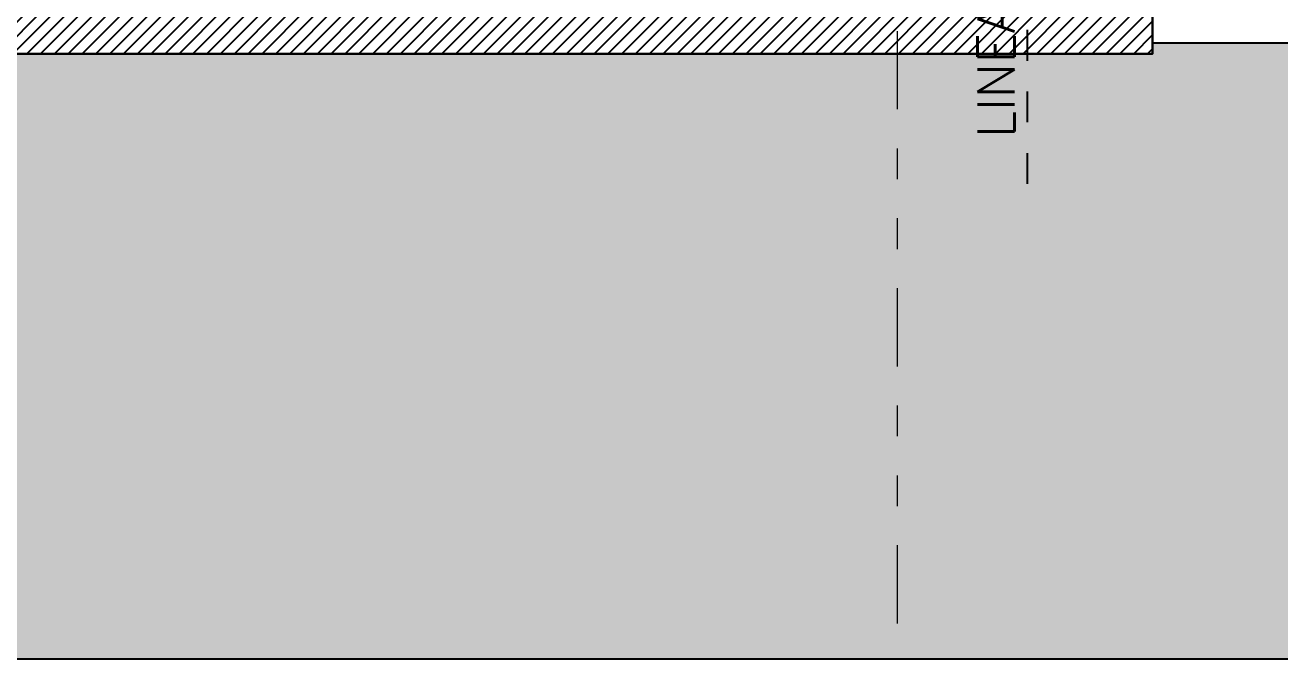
# Model space of a CAD drawing. Header units: millimetres. Extents: x 2056 to 4470, y 1400 to 3101.
# Drawn here: x 2183.402 to 2187.474, y 1402.504 to 1404.562 of the extents above; entities that cross this region are included whole.
import ezdxf

# ---------------------------------------------------------------- set-up
doc = ezdxf.new("R2010")
doc.units = ezdxf.units.MM
doc.linetypes.add('DIVIDE', pattern=[31.75, 12.7, -6.35, 0, -6.35, 0, -6.35])
doc.linetypes.add('HIDDEN', pattern=[9.525, 6.35, -3.175])
for name, color, linetype in [('A-ANNO-TEXT', 190, 'Continuous'), ('A-GRID-COLS', 75, 'DIVIDE'), ('A-PLAN-2', 4, 'Continuous'), ('A-PLAN-5', 1, 'Continuous'), ('A-PLAN-6', 9, 'Continuous'), ('A-PROY', 15, 'HIDDEN')]:
    doc.layers.add(name, color=color, linetype=linetype)
doc.layers.add('A-WALL', color=16, linetype='Continuous', lineweight=30)
doc.styles.add('ROMANS', font='romans')

msp = doc.modelspace()

# ---------------------------------------------------------------- hatches: boundary and pattern name
at = {"layer": 'A-PLAN-5'}
h = msp.add_hatch(dxfattribs=at)
h.set_pattern_fill('ANSI31', color=256, scale=0.01, style=0)
h.set_pattern_definition([(45, (-986878.416414, -1731757.829706), (-0.02245064030267, 0.02245064030267), [])])
h.paths.add_polyline_path([(2162.5994, 1404.6192), (2187.0607, 1404.6192), (2187.0607, 1404.4692), (2162.5994, 1404.4692)])
at = {"layer": 'A-PLAN-6'}
h = msp.add_hatch(dxfattribs=at)
h.set_pattern_fill('AR-PARQ1', color=256, scale=0.002, angle=45, style=0)
h.set_pattern_definition([(135, (-987018.38413, -1731757.9447), (-0.86210458762, 1e-15), [0.6096, -0.6096]), (135, (-987018.3123, -1731757.87286), (-0.86210458762, 1e-15), [0.6096, -0.6096]), (135, (-987018.24045, -1731757.801), (-0.86210458762, 1e-15), [0.6096, -0.6096]), (135, (-987018.1686, -1731757.7292), (-0.86210458762, 1e-15), [0.6096, -0.6096]), (135, (-987018.09677, -1731757.65734), (-0.86210458762, 1e-15), [0.6096, -0.6096]), (135, (-987018.0249, -1731757.5855), (-0.86210458762, 1e-15), [0.6096, -0.6096]), (135, (-987017.9531, -1731757.51365), (-0.86210458762, 1e-15), [0.6096, -0.6096]), (45, (-987018.8152, -1731757.51365), (0.86210458762, -1e-15), [0.6096, -0.6096]), (45, (-987018.887, -1731757.4418), (0.86210458762, -1e-15), [0.6096, -0.6096]), (45, (-987018.9589, -1731757.37), (0.86210458762, -1e-15), [0.6096, -0.6096]), (45, (-987019.0307, -1731757.2981), (0.86210458762, -1e-15), [0.6096, -0.6096]), (45, (-987019.10255, -1731757.2263), (0.86210458762, -1e-15), [0.6096, -0.6096]), (45, (-987019.1744, -1731757.15444), (0.86210458762, -1e-15), [0.6096, -0.6096]), (45, (-987019.24624, -1731757.0826), (0.86210458762, -1e-15), [0.6096, -0.6096])])
h.paths.add_polyline_path([(2139.8477, 1404.4692), (2139.8477, 1402.5042), (2201.6417, 1402.5042), (2201.6417, 1404.3292), (2189.8271, 1404.3292), (2189.8271, 1404.5042), (2187.0607, 1404.5042), (2187.0607, 1404.4692)])

# ---------------------------------------------------------------- linework, layer by layer
at = {"layer": 'A-GRID-COLS', "lineweight": 9, "ltscale": 0.02}
msp.add_lwpolyline([(2186.2325, 1402.6192), (2186.2325, 1419.2061)], dxfattribs=at)
at = {"layer": 'A-PLAN-2'}
msp.add_lwpolyline([(2139.8477, 1404.4692), (2139.8477, 1402.5042), (2201.6417, 1402.5042), (2201.6417, 1404.3292), (2189.8271, 1404.3292), (2189.8271, 1404.5042), (2187.0607, 1404.5042), (2187.0607, 1404.4692), (2139.8477, 1404.4692)], dxfattribs=at)
at = {"layer": 'A-PROY', "ltscale": 0.01}
msp.add_lwpolyline([(2186.6552, 1404.0467), (2186.6552, 1419.4799)], dxfattribs=at)
at = {"layer": 'A-WALL'}
msp.add_lwpolyline([(2162.5994, 1404.6192), (2187.0607, 1404.6192), (2187.0607, 1404.4692), (2162.5994, 1404.4692)], close=True, dxfattribs=at)

# ---------------------------------------------------------------- texts
at = {"layer": 'A-ANNO-TEXT', "style": 'ROMANS'}
msp.add_text('LINEA DE CONSTRUCCION', height=0.12, rotation=90, dxfattribs=at).set_placement((2186.6123, 1404.1968, 1.6972))

doc.saveas('drawing.dxf')
